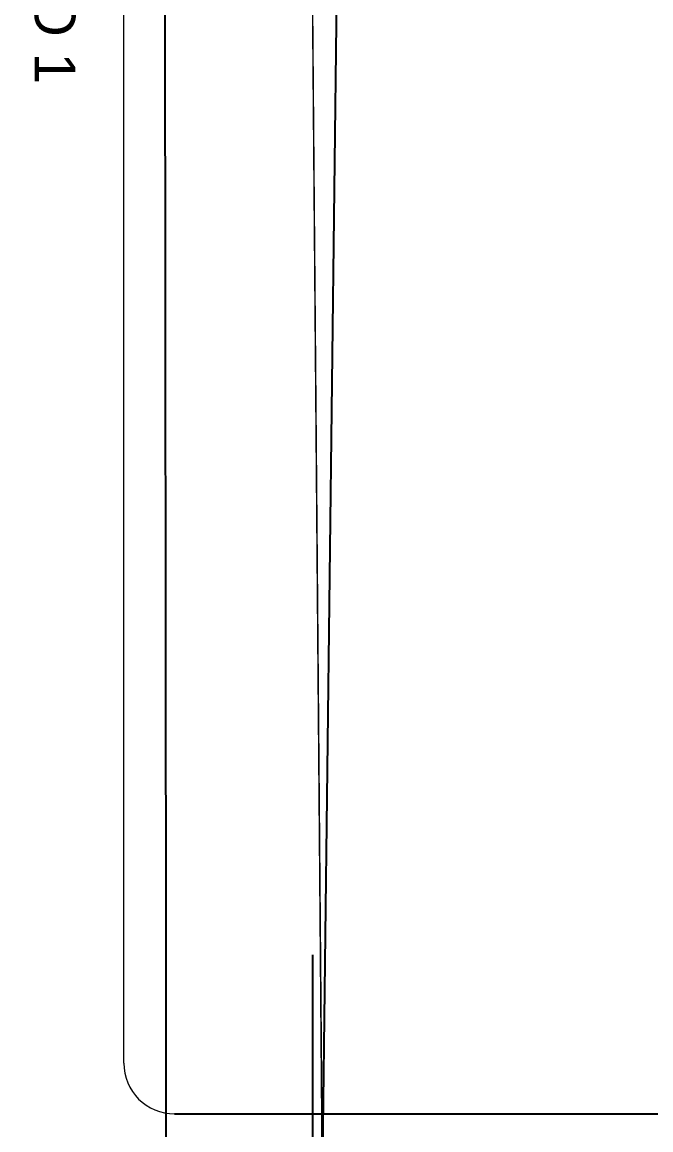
# Model space of a CAD drawing. Header units: metres. Extents: x -331 to 2982, y 362 to 2539.
# Drawn here: x 732.57 to 744.93, y 956.75 to 978.54 of the extents above; entities that cross this region are included whole.
import ezdxf

# ---------------------------------------------------------------- set-up
doc = ezdxf.new("R2010")
doc.units = ezdxf.units.M
doc.layers.get('0').update_dxf_attribs({"color": 251})
for name, color, linetype in [('72_EGR_BASE_PRIMITIVE', 7, 'Continuous'), ('Div', 251, 'Continuous'), ('Pis', 251, 'Continuous')]:
    doc.layers.add(name, color=color, linetype=linetype)
doc.styles.get("Standard").update_dxf_attribs({"font": 'arial.ttf', "height": 0.3})

msp = doc.modelspace()

# ---------------------------------------------------------------- linework, layer by layer
at = {"lineweight": 0}
msp.add_lwpolyline([(924.7929073603789, 803.353335172327), (923.9766376791488, 997.7972611892221, 0.4142216660946105), (918.990778157304, 1002.797650356614, 0.0006794350110350167), (885.3727820536353, 1002.810217090511), (885.3727820501483, 1011.001882596156), (885.3727820498927, 1011.601882596602), (886.3464476933107, 1011.601882596219, 0.7427886167569143), (887.2018179969266, 1015.306152750457), (883.811865884006, 1016.615771130378), (861.1038687436928, 1023.516969168467), (822.2860059636143, 1041.496607461095), (810.5360026792707, 1047.217797285057), (766.9371060341521, 1070.370097077268), (744.4330323423903, 1083.332766306616), (742.890378450779, 1084.221357074946), (740.7704814984847, 1085.452501496352, 0.5776208198366205), (738.2143080573853, 1083.989614372331), (738.2876815837783, 1030.282979874983), (738.2584995385362, 981.9634663750533), (738.4781391025879, 955.3611352076517), (738.5300160579134, 946.8111352076525), (739.2330090742737, 850.3246201743649)], format="xyb", dxfattribs=at)
at = {"layer": '72_EGR_BASE_PRIMITIVE', "color": 230, "true_color": 0xff007f}
msp.add_line((735.572021484375, 957.0637817382812), (767.0402221679688, 957.0699462890597), dxfattribs=at)
at = {"layer": 'Div', "color": 230, "linetype": 'Continuous', "lineweight": 0}
msp.add_line((734.5720186849171, 958.0636560253278), (734.5720186849171, 1091.908189877015), dxfattribs=at)
msp.add_arc((735.5720186849171, 958.0636350539103), 1, 180, 270, dxfattribs=at)
at = {"layer": 'Pis'}
for p, q in [((735.3650407982957, 994.8057778682435), (735.4013137868876, 960.1900750834432)), ((738.4781391025904, 955.3611352076553), (738.7733145287434, 980.0470354640538)), ((735.4013137868874, 960.1900750834432), (735.4060113732744, 925.5837312316855)), ((738.2813137603541, 960.1904660247321), (738.2860111887283, 925.5852862279601))]:
    msp.add_line(p, q, dxfattribs=at)
at = {"layer": 'Pis', "const_width": 0.03}
msp.add_lwpolyline([(924.7929073603789, 803.353335172327), (923.9766376791488, 997.7972611892221, 0.4142216660946105), (918.990778157304, 1002.797650356614, 0.0006794350110350167), (885.3727820536353, 1002.810217090511), (885.3727820501483, 1011.001882596156), (885.3727820498927, 1011.601882596602), (886.3464476933107, 1011.601882596219, 0.7427886167569143), (887.2018179969266, 1015.306152750457), (883.811865884006, 1016.615771130378), (861.1038687436928, 1023.516969168467), (822.2860059636143, 1041.496607461095), (810.5360026792707, 1047.217797285057), (766.9371060341521, 1070.370097077268), (744.4330323423903, 1083.332766306616), (742.890378450779, 1084.221357074946), (740.7704814984847, 1085.452501496352, 0.5776208198366205), (738.2143080573853, 1083.989614372331), (738.2876815837783, 1030.282979874983), (738.2584995385362, 981.9634663750533), (738.4781391025879, 955.3611352076518), (738.5300160579134, 946.8111352076526), (739.2330090742737, 850.324620174365)], format="xyb", dxfattribs=at)

# ---------------------------------------------------------------- texts
at = {"layer": 'Div', "color": 230, "linetype": 'Continuous', "lineweight": 0, "insert": (733.6210020867982, 1000.546172011416), "char_height": 0.8, "attachment_point": 1, "rotation": 270}
msp.add_mtext_dynamic_manual_height_columns('DETECTORES PERTENCENTES AO LAÇO 1', width=27.20387505224335, gutter_width=2.5, heights=[0], dxfattribs=at)

doc.saveas('drawing.dxf')
